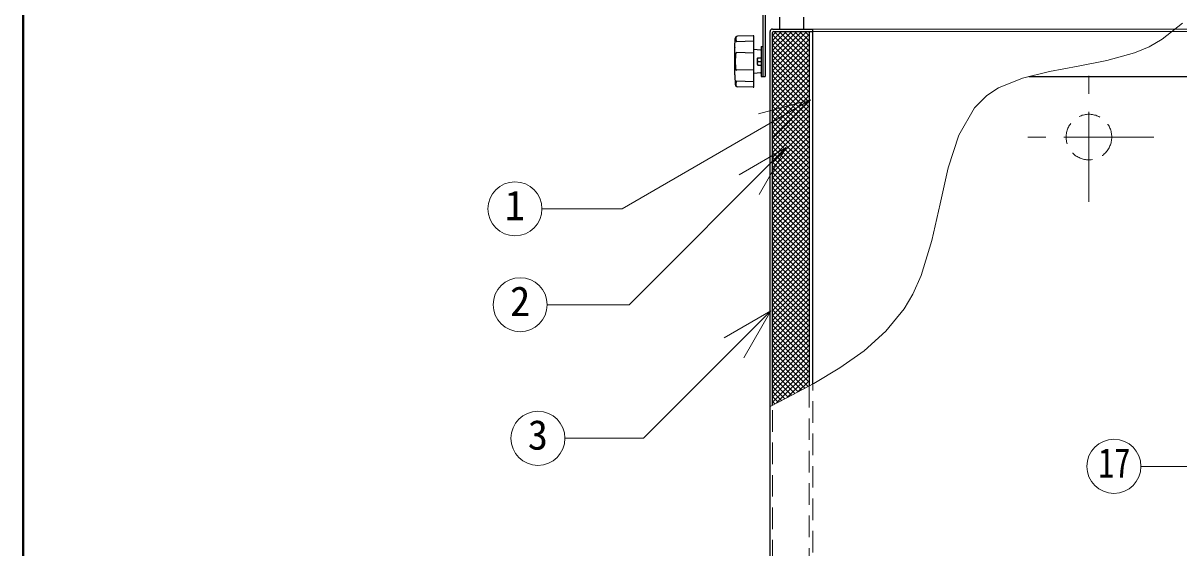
# Model space of a CAD drawing. Units: millimetres at full size, sheet at 1:15; details may follow other scales. Extents: x -3184 to 2891, y -2037 to 2178.
# Drawn here: x -3184 to -2222, y -795 to -358 of the extents above; entities that cross this region are included whole.
import ezdxf
from ezdxf.enums import TextEntityAlignment as Align

# ---------------------------------------------------------------- set-up
doc = ezdxf.new("R2010")
doc.units = ezdxf.units.MM
doc.header["$LTSCALE"] = 15
doc.linetypes.add('CHAIN1', pattern=[8, 5, -1, 1, -1])
doc.linetypes.add('DASHED1', pattern=[1.8, 1.2, -0.6])
doc.layers.add('0-0', color=7, linetype='Continuous', lineweight=18)
doc.styles.add('ＭＳ ゴシック', font='')
doc.styles.get('ＭＳ ゴシック').set_extended_font_data('MS Gothic')

msp = doc.modelspace()

# ---------------------------------------------------------------- linework, layer by layer
at = {"layer": '0-0', "color": 1, "lineweight": 40}
msp.add_line((-3184.2, -2037.13), (-3184.2, 2177.87), dxfattribs=at)
at = {"layer": '0-0', "color": 5, "lineweight": 25}
for p, q in [((-2568.2, -324.63), (-2568.2, -402.63)), ((-2566.2, -325.63), (-2566.2, -402.63)), ((-2554.2, -363.13), (-2554.2, -353.13)), ((-2534.2, -363.13), (-2534.2, -353.13)), ((-2562.2, -1482.63), (-2562.2, -365.13)), ((-2560.2, -363.13), (-2526.7, -363.13)), ((-2559.2, -365.13), (-2526.7, -365.13)), ((-2529.7, -365.13), (-2529.7, -660.42)), ((-2526.7, -658.83), (-2526.7, -363.13)), ((-2591.69, -378.37), (-2591.3, -370.98)), ((-2575.7, -373.2), (-2590.25, -373.68)), ((-2576.22, -368.67), (-2589.37, -369.09)), ((-2575.7, -411.09), (-2575.7, -369.17)), ((-2560.2, -676.38), (-2560.2, -366.13)), ((-2591.7, -401.37), (-2591.7, -378.89)), ((-2575.7, -383.28), (-2590.25, -382.79)), ((-2570.16, -380.59), (-2575.7, -380.13)), ((-2569.7, -377.63), (-2568.2, -377.63)), ((-2569.7, -377.63), (-2569.7, -402.63)), ((-2572.95, -387.78), (-2572.95, -392.48)), ((-2572.33, -387.13), (-2569.7, -387.13)), ((-2572.33, -390.13), (-2569.7, -390.13)), ((-2572.33, -393.13), (-2569.7, -393.13)), ((-2591.69, -401.89), (-2591.3, -409.28)), ((-2575.7, -396.98), (-2590.25, -397.47)), ((-2570.16, -399.67), (-2575.7, -400.13)), ((-2569.7, -402.63), (-2568.2, -402.63)), ((-2568.2, -402.63), (-2566.2, -402.63)), ((-2346.86, -402.63), (-1725.2, -402.63)), ((-2575.7, -407.06), (-2590.25, -406.58)), ((-2576.22, -411.59), (-2589.37, -411.17))]:
    msp.add_line(p, q, dxfattribs=at)
at = {"layer": '0-0', "color": 4, "lineweight": 9}
for p, q in [((-2560.2, -393.82), (-2531.51, -365.13)), ((-2560.2, -389.58), (-2535.75, -365.13)), ((-2560.2, -368.36), (-2556.97, -365.13)), ((-2560.2, -372.61), (-2552.73, -365.13)), ((-2560.2, -376.85), (-2548.48, -365.13)), ((-2560.2, -381.09), (-2544.24, -365.13)), ((-2560.2, -385.33), (-2540, -365.13)), ((-2558.85, -365.13), (-2529.7, -394.27)), ((-2554.6, -365.13), (-2529.7, -390.03)), ((-2550.36, -365.13), (-2529.7, -385.79)), ((-2546.12, -365.13), (-2529.7, -381.55)), ((-2541.88, -365.13), (-2529.7, -377.3)), ((-2537.63, -365.13), (-2529.7, -373.06)), ((-2533.39, -365.13), (-2529.7, -368.82)), ((-2225.04, -363.13), (-2526.7, -363.13)), ((-2227.54, -365.13), (-2526.7, -365.13)), ((-2560.2, -398.06), (-2529.7, -367.56)), ((-2560.2, -368.02), (-2529.7, -398.52)), ((-2560.2, -402.31), (-2529.7, -371.81)), ((-2560.2, -372.26), (-2529.7, -402.76)), ((-2560.2, -406.55), (-2529.7, -376.05)), ((-2560.2, -376.5), (-2529.7, -407)), ((-2560.2, -410.79), (-2529.7, -380.29)), ((-2560.2, -380.75), (-2529.7, -411.25)), ((-2560.2, -415.03), (-2529.7, -384.53)), ((-2560.2, -419.28), (-2529.7, -388.78)), ((-2560.2, -389.23), (-2529.7, -419.73)), ((-2560.2, -423.52), (-2529.7, -393.02)), ((-2560.2, -393.47), (-2529.7, -423.97)), ((-2559.83, -385.36), (-2529.7, -415.49)), ((-2560.2, -427.76), (-2529.7, -397.26)), ((-2560.2, -397.72), (-2529.7, -428.22)), ((-2560.2, -432), (-2529.7, -401.5)), ((-2560.2, -401.96), (-2529.7, -432.46)), ((-2560.2, -436.25), (-2529.7, -405.75)), ((-2560.2, -406.2), (-2529.7, -436.7)), ((-2560.2, -440.49), (-2529.7, -409.99)), ((-2560.2, -410.44), (-2529.7, -440.94)), ((-2560.2, -444.73), (-2529.7, -414.23)), ((-2560.2, -414.69), (-2529.7, -445.19)), ((-2560.2, -448.97), (-2529.7, -418.47)), ((-2560.2, -418.93), (-2529.7, -449.43)), ((-2560.2, -453.22), (-2529.7, -422.72)), ((-2560.2, -423.17), (-2529.7, -453.67)), ((-2560.2, -457.46), (-2529.7, -426.96)), ((-2560.2, -427.41), (-2529.7, -457.91)), ((-2560.2, -461.7), (-2529.7, -431.2)), ((-2560.2, -431.66), (-2529.7, -462.16)), ((-2560.2, -465.94), (-2529.7, -435.44)), ((-2560.2, -435.9), (-2529.7, -466.4)), ((-2560.2, -470.19), (-2529.7, -439.69)), ((-2560.2, -440.14), (-2529.7, -470.64)), ((-2560.2, -474.43), (-2529.7, -443.93)), ((-2560.2, -444.39), (-2529.7, -474.89)), ((-2560.2, -478.67), (-2529.7, -448.17)), ((-2560.2, -448.63), (-2529.7, -479.13)), ((-2560.2, -482.92), (-2529.7, -452.42)), ((-2560.2, -452.87), (-2529.7, -483.37)), ((-2560.2, -487.16), (-2529.7, -456.66)), ((-2560.2, -457.11), (-2529.7, -487.61)), ((-2560.2, -491.4), (-2529.7, -460.9)), ((-2560.2, -461.36), (-2529.7, -491.86)), ((-2560.2, -495.64), (-2529.7, -465.14)), ((-2560.2, -465.6), (-2529.7, -496.1)), ((-2560.2, -499.89), (-2529.7, -469.39)), ((-2560.2, -469.84), (-2529.7, -500.34)), ((-2560.2, -504.13), (-2529.7, -473.63)), ((-2560.2, -474.08), (-2529.7, -504.58)), ((-2560.2, -508.37), (-2529.7, -477.87)), ((-2560.2, -478.33), (-2529.7, -508.83)), ((-2560.2, -512.61), (-2529.7, -482.11)), ((-2560.2, -482.57), (-2529.7, -513.07)), ((-2560.2, -516.86), (-2529.7, -486.36)), ((-2560.2, -486.81), (-2529.7, -517.31)), ((-2560.2, -521.1), (-2529.7, -490.6)), ((-2560.2, -491.05), (-2529.7, -521.55)), ((-2560.2, -525.34), (-2529.7, -494.84)), ((-2560.2, -495.3), (-2529.7, -525.8)), ((-2560.2, -529.58), (-2529.7, -499.08)), ((-2560.2, -499.54), (-2529.7, -530.04)), ((-2560.2, -533.83), (-2529.7, -503.33)), ((-2560.2, -503.78), (-2529.7, -534.28)), ((-2560.2, -538.07), (-2529.7, -507.57)), ((-2560.2, -508.02), (-2529.7, -538.52)), ((-2560.2, -542.31), (-2529.7, -511.81)), ((-2560.2, -512.27), (-2529.7, -542.77)), ((-2560.2, -546.56), (-2529.7, -516.06)), ((-2560.2, -516.51), (-2529.7, -547.01)), ((-2560.2, -550.8), (-2529.7, -520.3)), ((-2560.2, -520.75), (-2529.7, -551.25)), ((-2560.2, -555.04), (-2529.7, -524.54)), ((-2560.2, -525), (-2529.7, -555.5)), ((-2560.2, -559.28), (-2529.7, -528.78)), ((-2560.2, -529.24), (-2529.7, -559.74)), ((-2560.2, -563.53), (-2529.7, -533.03)), ((-2560.2, -533.48), (-2529.7, -563.98)), ((-2560.2, -567.77), (-2529.7, -537.27)), ((-2560.2, -537.72), (-2529.7, -568.22)), ((-2560.2, -572.01), (-2529.7, -541.51)), ((-2560.2, -541.97), (-2529.7, -572.47)), ((-2560.2, -576.25), (-2529.7, -545.75)), ((-2560.2, -546.21), (-2529.7, -576.71)), ((-2560.2, -580.5), (-2529.7, -550)), ((-2560.2, -550.45), (-2529.7, -580.95)), ((-2560.2, -584.74), (-2529.7, -554.24)), ((-2560.2, -554.69), (-2529.7, -585.19)), ((-2560.2, -588.98), (-2529.7, -558.48)), ((-2560.2, -558.94), (-2529.7, -589.44)), ((-2560.2, -593.22), (-2529.7, -562.72)), ((-2560.2, -563.18), (-2529.7, -593.68)), ((-2560.2, -597.47), (-2529.7, -566.97)), ((-2560.2, -567.42), (-2529.7, -597.92)), ((-2560.2, -601.71), (-2529.7, -571.21)), ((-2560.2, -571.66), (-2529.7, -602.16)), ((-2560.2, -605.95), (-2529.7, -575.45)), ((-2560.2, -575.91), (-2529.7, -606.41)), ((-2560.2, -610.19), (-2529.7, -579.69)), ((-2560.2, -580.15), (-2529.7, -610.65)), ((-2560.2, -614.44), (-2529.7, -583.94)), ((-2560.2, -584.39), (-2529.7, -614.89)), ((-2560.2, -618.68), (-2529.7, -588.18)), ((-2560.2, -588.63), (-2529.7, -619.13)), ((-2560.2, -622.92), (-2529.7, -592.42)), ((-2560.2, -592.88), (-2529.7, -623.38)), ((-2560.2, -627.17), (-2529.7, -596.67)), ((-2560.2, -597.12), (-2529.7, -627.62)), ((-2560.2, -631.41), (-2529.7, -600.91)), ((-2560.2, -601.36), (-2529.7, -631.86)), ((-2560.2, -635.65), (-2529.7, -605.15)), ((-2560.2, -605.61), (-2529.7, -636.11)), ((-2560.2, -639.89), (-2529.7, -609.39)), ((-2560.2, -609.85), (-2529.7, -640.35)), ((-2560.2, -644.14), (-2529.7, -613.64)), ((-2560.2, -614.09), (-2529.7, -644.59)), ((-2560.2, -648.38), (-2529.7, -617.88)), ((-2560.2, -618.33), (-2529.7, -648.83)), ((-2560.2, -652.62), (-2529.7, -622.12)), ((-2560.2, -622.58), (-2529.7, -653.08)), ((-2560.2, -656.86), (-2529.7, -626.36)), ((-2560.2, -626.82), (-2529.7, -657.32)), ((-2560.2, -661.11), (-2529.7, -630.61)), ((-2560.2, -631.06), (-2530.45, -660.82)), ((-2560.2, -665.35), (-2529.7, -634.85)), ((-2560.2, -635.3), (-2533.22, -662.29)), ((-2560.2, -669.59), (-2529.7, -639.09)), ((-2560.2, -639.55), (-2535.99, -663.76)), ((-2560.2, -673.83), (-2529.7, -643.33)), ((-2560.2, -643.79), (-2538.76, -665.23)), ((-2560.2, -648.03), (-2541.53, -666.7)), ((-2560.2, -652.27), (-2544.3, -668.18)), ((-2556.74, -674.61), (-2529.7, -647.58)), ((-2548.05, -670.17), (-2529.7, -651.82)), ((-2560.2, -656.52), (-2547.07, -669.65)), ((-2560.2, -660.76), (-2549.86, -671.1)), ((-2539, -665.36), (-2529.7, -656.06)), ((-2529.95, -660.55), (-2529.7, -660.3)), ((-2560.2, -665), (-2552.67, -672.54)), ((-2560.2, -669.25), (-2555.48, -673.97)), ((-2560.2, -673.49), (-2558.29, -675.4))]:
    msp.add_line(p, q, dxfattribs=at)
at = {"layer": '0-0', "linetype": 'DASHED1'}
for p, q in [((-2227.54, -365.13), (-1734.2, -365.13)), ((-2225.04, -363.13), (-1733.2, -363.13)), ((-2529.7, -660.42), (-2529.7, -1450.13)), ((-2526.7, -1447.13), (-2526.7, -658.83)), ((-2560.2, -1481.63), (-2560.2, -676.38))]:
    msp.add_line(p, q, dxfattribs=at)
at = {"layer": '0-0', "color": 4, "linetype": 'CHAIN1', "lineweight": 9}
for p, q in [((-2296.7, -507.13), (-2296.7, -399.13)), ((-2242.7, -453.13), (-2350.7, -453.13))]:
    msp.add_line(p, q, dxfattribs=at)
at = {"layer": '0-0'}
for p, q in [((-2528.43, -422.2), (-2571.9, -433.84)), ((-2528.43, -422.2), (-2560.25, -454.02)), ((-2548.87, -461.93), (-2587.84, -484.43)), ((-2548.87, -461.93), (-2571.37, -500.91)), ((-2561.46, -597.94), (-2667.57, -704.05)), ((-2561.46, -597.94), (-2600.43, -620.44)), ((-2561.46, -597.94), (-2583.96, -636.91)), ((-2667.57, -704.05), (-2733.03, -704.05)), ((-2192.86, -727.38), (-2253.43, -727.38))]:
    msp.add_line(p, q, dxfattribs=at)
for points in [[(-2218.88, -358.22), (-2235.7, -371.64), (-2246.66, -377.87), (-2258.9, -382.99), (-2281.77, -389.42), (-2305.77, -394.08), (-2329.64, -398.43), (-2352.12, -403.91), (-2371.96, -412.01), (-2381.75, -418.48), (-2391.94, -428.78), (-2404.91, -451.52), (-2413.82, -478.83), (-2420.71, -508.75), (-2427.6, -539.3), (-2436.53, -568.49), (-2443.44, -584.03), (-2450.68, -596.18), (-2465.83, -614.86), (-2483.84, -631.11), (-2504.08, -645.45), (-2525.92, -658.41), (-2548.75, -670.54), (-2562.2, -677.4)], [(-2528.43, -422.2), (-2685.52, -512.89), (-2752.17, -512.89)], [(-2548.87, -461.93), (-2679.67, -592.73), (-2747.8, -592.73)]]:
    msp.add_lwpolyline(points, dxfattribs=at)
at = {"layer": '0-0', "color": 4, "linetype": 'DASHED1', "lineweight": 9}
msp.add_circle((-2296.7, -453.13), 19, dxfattribs=at)
at = {"layer": '0-0'}
for centre in [(-2774.67, -512.89), (-2770.3, -592.73), (-2755.53, -704.05), (-2275.93, -727.38)]:
    msp.add_circle(centre, 22.5, dxfattribs=at)
at = {"layer": '0-0', "color": 5, "lineweight": 25}
for centre, radius, start, end in [((-2560.2, -365.13), 2, 90, 180), ((-2559.2, -366.13), 1, 90, 180), ((-2589.3, -371.09), 2, 91.84585, 176.98087), ((-2588.63, -370.63), 2.07, 141.26695, 176.97243), ((-2580.74, -370.71), 9.96, 178.90936, 197.37998), ((-2576.2, -369.17), 0.5, 0, 91.84585), ((-2581.7, -378.89), 10, 176.98087, 180), ((-2536.87, -390.13), 54.34, 172.70127, 187.29873), ((-2590.27, -383.29), 0.5, 88.09085, 172.70127), ((-2570.2, -381.09), 0.5, 0, 85.23636), ((-2570.85, -388.63), 2.11, 134.62454, 225.37546), ((-2571.39, -388.66), 1.79, 121.62812, 150.75937), ((-2570.85, -391.63), 2.11, 134.62454, 225.37546), ((-2571.39, -391.6), 1.79, 209.24063, 238.37188), ((-2581.7, -401.37), 10, 180, 183.01913), ((-2590.27, -396.97), 0.5, 187.29873, 271.90915), ((-2570.2, -399.17), 0.5, 274.76364, 0), ((-2589.3, -409.17), 2, 183.01913, 268.15415), ((-2580.74, -409.55), 9.96, 162.62002, 181.09064), ((-2588.63, -409.63), 2.07, 183.02757, 218.73305), ((-2576.2, -411.09), 0.5, 268.15415, 0)]:
    msp.add_arc(centre, radius, start, end, dxfattribs=at)

# ---------------------------------------------------------------- texts
at = {"layer": '0-0', "style": 'ＭＳ ゴシック'}
for s, p in [('1', (-2783.1, -529.76)), ('2', (-2778.74, -609.61)), ('3', (-2763.96, -720.92))]:
    msp.add_text(s, height=24.74, dxfattribs=at).set_placement(p, align=Align.BOTTOM_LEFT)
at = {"layer": '0-0', "style": 'ＭＳ ゴシック', "width": 0.8}
msp.add_text('17', height=24.74, dxfattribs=at).set_placement((-2289.06, -744.26), align=Align.BOTTOM_LEFT)

doc.saveas('drawing.dxf')
